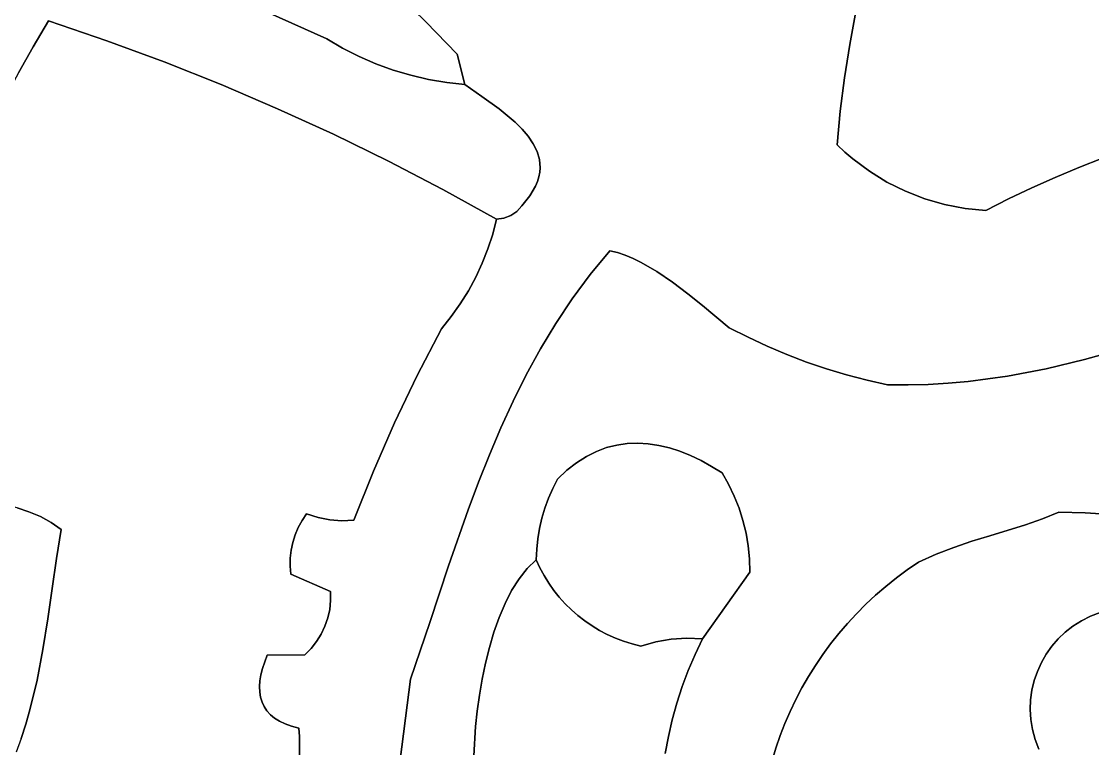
# Model space of a CAD drawing. Header units: inches. Extents: x 37.5 to 70.3, y 17.4 to 61.6.
# Drawn here: x 46.272 to 50.668, y 44.626 to 47.608 of the extents above; entities that cross this region are included whole.
import ezdxf

# ---------------------------------------------------------------- set-up
doc = ezdxf.new("R2010")
doc.units = ezdxf.units.IN
doc.layers.add('SURFACES_FOR_SKETCHUP', color=7, linetype='Continuous')

msp = doc.modelspace()

# ---------------------------------------------------------------- linework, layer by layer
at = {"layer": 'SURFACES_FOR_SKETCHUP'}
for points, invisible_edges in [([(47.8004, 47.7356), (47.9318, 47.606), (48.537, 48.5375)], 10), ([(48.5773, 48.5167), (48.537, 48.5375), (47.9318, 47.606)], 10), ([(48.5773, 48.5167), (47.9318, 47.606), (48.6176, 48.4997)], 3), ([(48.06, 47.4732), (48.6176, 48.4997), (47.9318, 47.606)], 3), ([(48.6176, 48.4997), (48.06, 47.4732), (48.6578, 48.4869)], 3), ([(49.8924, 48.3577), (51.1149, 47.176), (49.9481, 48.532)], 3), ([(49.9481, 48.532), (51.1149, 47.176), (51.8614, 48.474)], 11), ([(48.2658, 47.2223), (48.6578, 48.4869), (48.06, 47.4732)], 11), ([(48.2977, 47.1948), (48.6578, 48.4869), (48.2658, 47.2223)], 3), ([(48.3266, 47.1665), (48.6578, 48.4869), (48.2977, 47.1948)], 3), ([(48.6578, 48.4869), (48.3266, 47.1665), (49.6712, 47.5129)], 11), ([(49.6968, 47.6486), (48.6578, 48.4869), (49.6712, 47.5129)], 3), ([(49.8397, 48.1824), (51.0072, 47.1483), (49.8924, 48.3577)], 3), ([(51.1149, 47.176), (49.8924, 48.3577), (51.0072, 47.1483)], 3), ([(49.7979, 48.0505), (50.8074, 47.0834), (49.8397, 48.1824)], 3), ([(50.9069, 47.117), (49.8397, 48.1824), (50.8074, 47.0834)], 3), ([(51.0072, 47.1483), (49.8397, 48.1824), (50.9069, 47.117)], 3), ([(49.7979, 48.0505), (49.7601, 47.9176), (50.8074, 47.0834)], 10), ([(46.6219, 47.5286), (46.7053, 47.921), (46.3834, 47.6097)], 3), ([(46.7053, 47.921), (46.6219, 47.5286), (46.7884, 47.8676)], 3), ([(49.7601, 47.9176), (49.7264, 47.7836), (50.7087, 47.0474)], 10), ([(50.7087, 47.0474), (50.8074, 47.0834), (49.7601, 47.9176)], 10), ([(46.7884, 47.8676), (46.6219, 47.5286), (46.8739, 47.8184)], 3), ([(47.5249, 47.536), (47.6661, 47.862), (47.2375, 47.6645)], 3), ([(47.6661, 47.862), (47.5249, 47.536), (47.8004, 47.7356)], 3), ([(46.8581, 47.4416), (46.8739, 47.8184), (46.6219, 47.5286)], 3), ([(46.8739, 47.8184), (46.8581, 47.4416), (46.9618, 47.7734)], 3), ([(46.9618, 47.7734), (46.8581, 47.4416), (47.0517, 47.7327)], 3), ([(49.7264, 47.7836), (49.6968, 47.6486), (50.611, 47.009)], 10), ([(50.611, 47.009), (50.7087, 47.0474), (49.7264, 47.7836)], 10), ([(47.0517, 47.7327), (46.8581, 47.4416), (47.1437, 47.6963)], 3), ([(47.5902, 47.4979), (47.8004, 47.7356), (47.5249, 47.536)], 3), ([(47.6576, 47.464), (47.8004, 47.7356), (47.5902, 47.4979)], 3), ([(47.6576, 47.464), (47.7267, 47.4342), (47.8004, 47.7356)], 10), ([(47.9318, 47.606), (47.8004, 47.7356), (47.7267, 47.4342)], 10), ([(45.9665, 47.6964), (45.9416, 47.617), (46.3204, 47.5037)], 10), ([(46.3204, 47.5037), (46.3834, 47.6097), (45.9665, 47.6964)], 10), ([(47.092, 47.3487), (47.1437, 47.6963), (46.8581, 47.4416)], 3), ([(47.1437, 47.6963), (47.092, 47.3487), (47.2375, 47.6645)], 3), ([(47.3234, 47.25), (47.2375, 47.6645), (47.092, 47.3487)], 3), ([(47.2375, 47.6645), (47.3234, 47.25), (47.5249, 47.536)], 3), ([(46.3204, 47.5037), (45.9416, 47.617), (46.2597, 47.3966)], 3), ([(46.6219, 47.5286), (46.3834, 47.6097), (46.3204, 47.5037)], 8), ([(49.6968, 47.6486), (49.6712, 47.5129), (50.5142, 46.9684)], 10), ([(50.5142, 46.9684), (50.611, 47.009), (49.6968, 47.6486)], 10), ([(47.7974, 47.4086), (47.9318, 47.606), (47.7267, 47.4342)], 3), ([(47.7974, 47.4086), (47.8696, 47.3873), (47.9318, 47.606)], 10), ([(47.8696, 47.3873), (47.9429, 47.3703), (47.9318, 47.606)], 10), ([(48.06, 47.4732), (47.9318, 47.606), (47.9429, 47.3703)], 10), ([(46.2597, 47.3966), (46.2012, 47.2882), (46.6219, 47.5286)], 10), ([(46.8581, 47.4416), (46.6219, 47.5286), (46.2012, 47.2882)], 10), ([(46.3204, 47.5037), (46.2597, 47.3966), (46.6219, 47.5286)], 10), ([(47.5902, 47.4979), (47.5249, 47.536), (47.3234, 47.25)], 10), ([(47.5523, 47.1454), (47.5902, 47.4979), (47.3234, 47.25)], 3), ([(47.5902, 47.4979), (47.5523, 47.1454), (47.6576, 47.464)], 3), ([(48.3266, 47.1665), (48.352, 47.1371), (49.6712, 47.5129)], 10), ([(49.6499, 47.3764), (49.6712, 47.5129), (48.352, 47.1371)], 10), ([(49.6712, 47.5129), (49.6499, 47.3764), (50.4184, 46.9254)], 10), ([(50.4184, 46.9254), (50.5142, 46.9684), (49.6712, 47.5129)], 10), ([(46.1451, 47.1787), (46.0912, 47.0682), (46.8581, 47.4416)], 10), ([(47.092, 47.3487), (46.8581, 47.4416), (46.0912, 47.0682)], 10), ([(46.2012, 47.2882), (46.1451, 47.1787), (46.8581, 47.4416)], 10), ([(47.6576, 47.464), (47.5523, 47.1454), (47.7267, 47.4342)], 3), ([(47.7267, 47.4342), (47.5523, 47.1454), (47.7974, 47.4086)], 3), ([(48.0173, 47.3578), (48.06, 47.4732), (47.9429, 47.3703)], 3), ([(48.0173, 47.3578), (48.0924, 47.3498), (48.06, 47.4732)], 8), ([(48.06, 47.4732), (48.0924, 47.3498), (48.1614, 47.3003)], 8), ([(48.06, 47.4732), (48.1614, 47.3003), (48.232, 47.2489)], 9), ([(48.06, 47.4732), (48.232, 47.2489), (48.2658, 47.2223)], 9), ([(47.7785, 47.0351), (47.7974, 47.4086), (47.5523, 47.1454)], 3), ([(47.7974, 47.4086), (47.7785, 47.0351), (47.8696, 47.3873)], 3), ([(47.3234, 47.25), (47.092, 47.3487), (45.9905, 46.8439)], 10), ([(46.0397, 46.9565), (45.9905, 46.8439), (47.092, 47.3487)], 10), ([(46.0912, 47.0682), (46.0397, 46.9565), (47.092, 47.3487)], 10), ([(47.8696, 47.3873), (47.7785, 47.0351), (47.9429, 47.3703)], 3), ([(47.9429, 47.3703), (47.7785, 47.0351), (48.0173, 47.3578)], 3), ([(48.0019, 46.9191), (48.0173, 47.3578), (47.7785, 47.0351)], 3), ([(48.0173, 47.3578), (48.0019, 46.9191), (48.1614, 47.3003)], 11), ([(48.1614, 47.3003), (48.0924, 47.3498), (48.0173, 47.3578)], 8), ([(48.352, 47.1371), (48.3728, 47.1065), (49.6499, 47.3764)], 10), ([(49.6326, 47.2392), (49.6499, 47.3764), (48.3728, 47.1065)], 10), ([(49.6499, 47.3764), (49.6326, 47.2392), (49.8243, 46.949)], 10), ([(49.9002, 46.9114), (49.9793, 46.8808), (49.6499, 47.3764)], 10), ([(49.6499, 47.3764), (49.9793, 46.8808), (50.3237, 46.8801)], 11), ([(50.3237, 46.8801), (50.4184, 46.9254), (49.6499, 47.3764)], 10), ([(49.9002, 46.9114), (49.6499, 47.3764), (49.8243, 46.949)], 3), ([(48.1614, 47.3003), (48.0019, 46.9191), (48.232, 47.2489)], 3), ([(46.3939, 45.5528), (47.3234, 47.25), (45.9437, 46.7303)], 11), ([(45.9905, 46.8439), (45.9437, 46.7303), (47.3234, 47.25)], 10), ([(47.4426, 45.5878), (47.3234, 47.25), (46.3939, 45.5528)], 11), ([(47.3234, 47.25), (47.8963, 46.156), (47.5523, 47.1454)], 3), ([(47.8963, 46.156), (47.3234, 47.25), (47.803, 45.9613)], 3), ([(47.803, 45.9613), (47.3234, 47.25), (47.4426, 45.5878)], 11), ([(48.232, 47.2489), (48.0019, 46.9191), (48.2658, 47.2223)], 3), ([(48.2658, 47.2223), (48.0019, 46.9191), (48.2977, 47.1948)], 3), ([(48.3728, 47.1065), (48.3884, 47.0747), (49.6326, 47.2392)], 10), ([(48.3884, 47.0747), (48.3979, 47.0415), (49.6326, 47.2392)], 10), ([(49.6195, 47.1015), (49.6326, 47.2392), (48.3979, 47.0415)], 10), ([(49.6326, 47.2392), (49.6195, 47.1015), (49.6509, 47.0721)], 8), ([(49.7519, 46.9934), (49.6326, 47.2392), (49.6835, 47.0443)], 3), ([(49.6509, 47.0721), (49.6835, 47.0443), (49.6326, 47.2392)], 10), ([(49.8243, 46.949), (49.6326, 47.2392), (49.7519, 46.9934)], 3), ([(48.2977, 47.1948), (48.0019, 46.9191), (48.3266, 47.1665)], 3), ([(47.5523, 47.1454), (47.8963, 46.156), (47.7785, 47.0351)], 3), ([(48.3266, 47.1665), (48.0019, 46.9191), (48.352, 47.1371)], 3), ([(48.3586, 46.8929), (48.352, 47.1371), (48.0019, 46.9191)], 11), ([(48.352, 47.1371), (48.3586, 46.8929), (48.3728, 47.1065)], 3), ([(48.3817, 46.9327), (48.3728, 47.1065), (48.3586, 46.8929)], 3), ([(48.3884, 47.0747), (48.3728, 47.1065), (48.3896, 46.9519)], 10), ([(48.3817, 46.9327), (48.3896, 46.9519), (48.3728, 47.1065)], 10), ([(48.7504, 46.6486), (49.6195, 47.1015), (48.3979, 47.0415)], 11), ([(48.7827, 46.6351), (49.6195, 47.1015), (48.7504, 46.6486)], 3), ([(48.7827, 46.6351), (48.8151, 46.6192), (49.6195, 47.1015)], 10), ([(48.8151, 46.6192), (48.8799, 46.5816), (49.6195, 47.1015)], 10), ([(48.8799, 46.5816), (48.944, 46.538), (49.6195, 47.1015)], 10), ([(48.944, 46.538), (49.0066, 46.4909), (49.6195, 47.1015)], 10), ([(49.0066, 46.4909), (49.0669, 46.4426), (49.6195, 47.1015)], 10), ([(49.6509, 47.0721), (49.6195, 47.1015), (49.0669, 46.4426)], 10), ([(48.3979, 47.0415), (48.3884, 47.0747), (48.3953, 46.9706)], 10), ([(48.3896, 46.9519), (48.3953, 46.9706), (48.3884, 47.0747)], 10), ([(48.3989, 46.989), (48.3979, 47.0415), (48.3953, 46.9706)], 3), ([(48.4005, 47.0069), (48.7183, 46.6595), (48.3979, 47.0415)], 3), ([(48.7504, 46.6486), (48.3979, 47.0415), (48.7183, 46.6595)], 3), ([(48.3989, 46.989), (48.4005, 47.0069), (48.3979, 47.0415)], 8), ([(49.6835, 47.0443), (49.6509, 47.0721), (49.0669, 46.4426)], 10), ([(49.0669, 46.4426), (49.1773, 46.3518), (49.6835, 47.0443)], 10), ([(49.1773, 46.3518), (49.2545, 46.3123), (49.6835, 47.0443)], 10), ([(49.7519, 46.9934), (49.6835, 47.0443), (49.2545, 46.3123)], 10), ([(50.611, 47.009), (50.9491, 46.3148), (50.7087, 47.0474)], 3), ([(48.0362, 46.3971), (47.7785, 47.0351), (47.9963, 46.3474)], 3), ([(48.0019, 46.9191), (47.7785, 47.0351), (48.0362, 46.3971)], 10), ([(47.9963, 46.3474), (47.7785, 47.0351), (47.8963, 46.156)], 3), ([(48.3989, 46.989), (48.6866, 46.6674), (48.4005, 47.0069)], 3), ([(48.7183, 46.6595), (48.4005, 47.0069), (48.6866, 46.6674)], 3), ([(50.5142, 46.9684), (50.7925, 46.2652), (50.611, 47.009)], 3), ([(50.9491, 46.3148), (50.611, 47.009), (50.7925, 46.2652)], 3), ([(48.3817, 46.9327), (48.6866, 46.6674), (48.3896, 46.9519)], 3), ([(48.3896, 46.9519), (48.6866, 46.6674), (48.3953, 46.9706)], 3), ([(48.3953, 46.9706), (48.6866, 46.6674), (48.3989, 46.989)], 3), ([(49.2545, 46.3123), (49.333, 46.2756), (49.7519, 46.9934)], 10), ([(49.333, 46.2756), (49.4127, 46.2418), (49.7519, 46.9934)], 10), ([(49.8243, 46.949), (49.7519, 46.9934), (49.4127, 46.2418)], 10), ([(50.4184, 46.9254), (50.7925, 46.2652), (50.5142, 46.9684)], 3), ([(48.2063, 46.7357), (48.2224, 46.7974), (48.0019, 46.9191)], 8), ([(48.1633, 46.6162), (48.1866, 46.6753), (48.0019, 46.9191)], 10), ([(48.1064, 46.503), (48.0019, 46.9191), (48.0729, 46.449)], 3), ([(48.0362, 46.3971), (48.0729, 46.449), (48.0019, 46.9191)], 10), ([(48.2063, 46.7357), (48.0019, 46.9191), (48.1866, 46.6753)], 3), ([(48.1365, 46.5587), (48.0019, 46.9191), (48.1064, 46.503)], 3), ([(48.1633, 46.6162), (48.0019, 46.9191), (48.1365, 46.5587)], 3), ([(48.3255, 46.8512), (48.3586, 46.8929), (48.0019, 46.9191)], 10), ([(48.0019, 46.9191), (48.2224, 46.7974), (48.3255, 46.8512)], 10), ([(48.3817, 46.9327), (48.3586, 46.8929), (48.6866, 46.6674)], 10), ([(49.4127, 46.2418), (49.4936, 46.2109), (49.8243, 46.949)], 10), ([(49.4936, 46.2109), (49.5756, 46.183), (49.8243, 46.949)], 10), ([(49.9002, 46.9114), (49.8243, 46.949), (49.5756, 46.183)], 10), ([(49.5756, 46.183), (49.6585, 46.158), (49.9002, 46.9114)], 10), ([(49.9793, 46.8808), (49.9002, 46.9114), (49.6585, 46.158)], 10), ([(50.3237, 46.8801), (50.6355, 46.2212), (50.4184, 46.9254)], 3), ([(50.7925, 46.2652), (50.4184, 46.9254), (50.6355, 46.2212)], 3), ([(48.3586, 46.8929), (48.3255, 46.8512), (48.6866, 46.6674)], 10), ([(49.6585, 46.158), (49.7423, 46.1361), (49.9793, 46.8808)], 10), ([(49.7423, 46.1361), (49.827, 46.1171), (49.9793, 46.8808)], 10), ([(49.9107, 46.1168), (49.9793, 46.8808), (49.827, 46.1171)], 3), ([(49.9793, 46.8808), (49.9107, 46.1168), (50.0609, 46.8573)], 3), ([(50.0609, 46.8573), (50.3237, 46.8801), (49.9793, 46.8808)], 3), ([(50.1446, 46.8411), (50.3237, 46.8801), (50.0609, 46.8573)], 3), ([(50.1871, 46.8359), (50.3237, 46.8801), (50.1446, 46.8411)], 3), ([(50.1871, 46.8359), (50.23, 46.8326), (50.3237, 46.8801)], 8), ([(50.23, 46.8326), (50.4776, 46.1836), (50.3237, 46.8801)], 3), ([(50.6355, 46.2212), (50.3237, 46.8801), (50.4776, 46.1836)], 3), ([(48.2224, 46.7974), (48.2805, 46.8118), (48.3255, 46.8512)], 11), ([(48.3052, 46.8287), (48.3255, 46.8512), (48.2805, 46.8118)], 2), ([(48.3052, 46.8287), (48.2805, 46.8118), (48.6066, 46.5704)], 10), ([(48.3255, 46.8512), (48.3052, 46.8287), (48.6066, 46.5704)], 10), ([(48.6066, 46.5704), (48.6866, 46.6674), (48.3255, 46.8512)], 10), ([(49.9936, 46.1192), (50.0609, 46.8573), (49.9107, 46.1168)], 3), ([(50.0757, 46.1242), (50.0609, 46.8573), (49.9936, 46.1192)], 3), ([(50.0609, 46.8573), (50.0757, 46.1242), (50.1446, 46.8411)], 3), ([(50.1572, 46.1317), (50.1446, 46.8411), (50.0757, 46.1242)], 3), ([(50.1446, 46.8411), (50.1572, 46.1317), (50.1871, 46.8359)], 3), ([(50.238, 46.1415), (50.1871, 46.8359), (50.1572, 46.1317)], 3), ([(50.1871, 46.8359), (50.238, 46.1415), (50.23, 46.8326)], 3), ([(50.3982, 46.1675), (50.23, 46.8326), (50.3184, 46.1535)], 3), ([(50.3184, 46.1535), (50.23, 46.8326), (50.238, 46.1415)], 3), ([(50.4776, 46.1836), (50.23, 46.8326), (50.3982, 46.1675)], 3), ([(48.1866, 46.6753), (48.2805, 46.8118), (48.2063, 46.7357)], 3), ([(48.1866, 46.6753), (48.5329, 46.4708), (48.2805, 46.8118)], 11), ([(48.2525, 46.8011), (48.2063, 46.7357), (48.2805, 46.8118)], 3), ([(48.2525, 46.8011), (48.2224, 46.7974), (48.2063, 46.7357)], 8), ([(48.2525, 46.8011), (48.2805, 46.8118), (48.2224, 46.7974)], 2), ([(48.5329, 46.4708), (48.6066, 46.5704), (48.2805, 46.8118)], 10), ([(45.9437, 46.7303), (45.8992, 46.6157), (46.3496, 45.577)], 10), ([(46.3496, 45.577), (46.3939, 45.5528), (45.9437, 46.7303)], 10), ([(48.1633, 46.6162), (48.5329, 46.4708), (48.1866, 46.6753)], 3), ([(48.6866, 46.6674), (48.6066, 46.5704), (48.7183, 46.6595)], 2), ([(48.7504, 46.6486), (48.7183, 46.6595), (48.6066, 46.5704)], 10), ([(48.7504, 46.6486), (48.6066, 46.5704), (48.7827, 46.6351)], 3), ([(45.8992, 46.6157), (45.8571, 46.5002), (46.303, 45.5969)], 10), ([(46.303, 45.5969), (46.3496, 45.577), (45.8992, 46.6157)], 10), ([(48.1365, 46.5587), (48.4649, 46.3689), (48.1633, 46.6162)], 3), ([(48.5329, 46.4708), (48.1633, 46.6162), (48.4649, 46.3689)], 3), ([(48.8151, 46.6192), (48.7827, 46.6351), (48.6066, 46.5704)], 10), ([(48.8799, 46.5816), (48.8151, 46.6192), (48.6066, 46.5704)], 10), ([(48.1064, 46.503), (48.4649, 46.3689), (48.1365, 46.5587)], 3), ([(48.944, 46.538), (48.8799, 46.5816), (48.5329, 46.4708)], 10), ([(48.6066, 46.5704), (48.5329, 46.4708), (48.8799, 46.5816)], 10), ([(48.944, 46.538), (48.5329, 46.4708), (49.0066, 46.4909)], 3), ([(46.2544, 45.6132), (46.303, 45.5969), (45.8571, 46.5002)], 10), ([(48.0729, 46.449), (48.402, 46.2648), (48.1064, 46.503)], 3), ([(48.4649, 46.3689), (48.1064, 46.503), (48.402, 46.2648)], 3), ([(48.4649, 46.3689), (48.8014, 45.8783), (49.0066, 46.4909)], 11), ([(48.4649, 46.3689), (49.0066, 46.4909), (48.5329, 46.4708)], 3), ([(49.0669, 46.4426), (49.0066, 46.4909), (48.8014, 45.8783)], 10), ([(48.0729, 46.449), (48.0362, 46.3971), (48.402, 46.2648)], 10), ([(48.8014, 45.8783), (48.8445, 45.8758), (49.0669, 46.4426)], 10), ([(48.8445, 45.8758), (48.8878, 45.8692), (49.0669, 46.4426)], 10), ([(49.1773, 46.3518), (49.0669, 46.4426), (48.8878, 45.8692)], 10), ([(47.9963, 46.3474), (48.3439, 46.1586), (48.0362, 46.3971)], 3), ([(48.402, 46.2648), (48.0362, 46.3971), (48.3439, 46.1586)], 3), ([(47.8963, 46.156), (48.2899, 46.0507), (47.9963, 46.3474)], 3), ([(48.3439, 46.1586), (47.9963, 46.3474), (48.2899, 46.0507)], 3), ([(48.402, 46.2648), (48.716, 45.8706), (48.4649, 46.3689)], 3), ([(48.8014, 45.8783), (48.4649, 46.3689), (48.7585, 45.8766)], 3), ([(48.7585, 45.8766), (48.4649, 46.3689), (48.716, 45.8706)], 3), ([(48.8878, 45.8692), (48.9312, 45.8587), (49.1773, 46.3518)], 10), ([(48.9312, 45.8587), (48.9747, 45.8447), (49.1773, 46.3518)], 10), ([(49.2545, 46.3123), (49.1773, 46.3518), (48.9747, 45.8447)], 10), ([(48.9747, 45.8447), (49.0181, 45.8272), (49.2545, 46.3123)], 10), ([(49.0181, 45.8272), (49.0614, 45.8065), (49.2545, 46.3123)], 10), ([(49.333, 46.2756), (49.2545, 46.3123), (49.0614, 45.8065)], 10), ([(48.3439, 46.1586), (48.6738, 45.8598), (48.402, 46.2648)], 3), ([(48.716, 45.8706), (48.402, 46.2648), (48.6738, 45.8598)], 3), ([(49.0614, 45.8065), (49.1045, 45.7827), (49.333, 46.2756)], 10), ([(49.4127, 46.2418), (49.333, 46.2756), (49.1045, 45.7827)], 10), ([(50.6355, 46.2212), (50.7447, 45.5856), (50.7925, 46.2652)], 3), ([(49.4127, 46.2418), (49.1045, 45.7827), (49.1473, 45.756)], 9), ([(49.4127, 46.2418), (49.1473, 45.756), (49.4936, 46.2109)], 3), ([(49.4936, 46.2109), (49.1473, 45.756), (49.5756, 46.183)], 3), ([(50.4776, 46.1836), (50.6383, 45.5929), (50.6355, 46.2212)], 3), ([(50.7447, 45.5856), (50.6355, 46.2212), (50.6383, 45.5929)], 3), ([(49.174, 45.7094), (49.5756, 46.183), (49.1473, 45.756)], 3), ([(49.1972, 45.6612), (49.5756, 46.183), (49.174, 45.7094)], 3), ([(49.5756, 46.183), (49.1972, 45.6612), (49.6585, 46.158)], 3), ([(50.3184, 46.1535), (50.5293, 45.5952), (50.3982, 46.1675)], 3), ([(50.3982, 46.1675), (50.5293, 45.5952), (50.4776, 46.1836)], 3), ([(50.6383, 45.5929), (50.4776, 46.1836), (50.5293, 45.5952)], 3), ([(47.803, 45.9613), (48.2396, 45.9411), (47.8963, 46.156)], 3), ([(48.2899, 46.0507), (47.8963, 46.156), (48.2396, 45.9411)], 3), ([(48.2899, 46.0507), (48.5911, 45.8238), (48.3439, 46.1586)], 3), ([(48.6322, 45.8443), (48.3439, 46.1586), (48.5911, 45.8238)], 3), ([(48.6738, 45.8598), (48.3439, 46.1586), (48.6322, 45.8443)], 3), ([(49.217, 45.6116), (49.6585, 46.158), (49.1972, 45.6612)], 3), ([(49.7423, 46.1361), (49.6585, 46.158), (49.217, 45.6116)], 10), ([(49.217, 45.6116), (49.2333, 45.5609), (49.7423, 46.1361)], 10), ([(49.9078, 45.3582), (49.7423, 46.1361), (49.2333, 45.5609)], 11), ([(49.7423, 46.1361), (49.9078, 45.3582), (49.827, 46.1171)], 3), ([(49.9542, 45.3896), (49.827, 46.1171), (49.9078, 45.3582)], 3), ([(49.827, 46.1171), (50.0256, 45.4224), (49.9107, 46.1168)], 3), ([(50.0256, 45.4224), (49.827, 46.1171), (49.9542, 45.3896)], 3), ([(49.9107, 46.1168), (50.0986, 45.4507), (49.9936, 46.1192)], 3), ([(50.0986, 45.4507), (49.9107, 46.1168), (50.0256, 45.4224)], 3), ([(49.9936, 46.1192), (50.1725, 45.4758), (50.0757, 46.1242)], 3), ([(50.1725, 45.4758), (49.9936, 46.1192), (50.0986, 45.4507)], 3), ([(50.0757, 46.1242), (50.2466, 45.4987), (50.1572, 46.1317)], 3), ([(50.2466, 45.4987), (50.0757, 46.1242), (50.1725, 45.4758)], 3), ([(50.1572, 46.1317), (50.3922, 45.5436), (50.238, 46.1415)], 3), ([(50.3922, 45.5436), (50.1572, 46.1317), (50.2466, 45.4987)], 3), ([(50.238, 46.1415), (50.3922, 45.5436), (50.3184, 46.1535)], 3), ([(50.4622, 45.5679), (50.3184, 46.1535), (50.3922, 45.5436)], 3), ([(50.5293, 45.5952), (50.3184, 46.1535), (50.4622, 45.5679)], 3), ([(48.2396, 45.9411), (48.5507, 45.7981), (48.2899, 46.0507)], 3), ([(48.5911, 45.8238), (48.2899, 46.0507), (48.5507, 45.7981)], 3), ([(47.803, 45.9613), (47.4426, 45.5878), (47.7165, 45.7635)], 3), ([(47.7165, 45.7635), (48.148, 45.7177), (47.803, 45.9613)], 3), ([(48.1925, 45.83), (47.803, 45.9613), (48.148, 45.7177)], 3), ([(48.2396, 45.9411), (47.803, 45.9613), (48.1925, 45.83)], 3), ([(48.1925, 45.83), (48.472, 45.7302), (48.2396, 45.9411)], 3), ([(48.5109, 45.7669), (48.2396, 45.9411), (48.472, 45.7302)], 3), ([(48.5507, 45.7981), (48.2396, 45.9411), (48.5109, 45.7669)], 3), ([(48.6738, 45.8598), (48.4205, 45.6118), (48.716, 45.8706)], 3), ([(48.716, 45.8706), (48.4205, 45.6118), (48.5291, 45.1943)], 11), ([(48.6322, 45.8443), (48.4205, 45.6118), (48.6738, 45.8598)], 3), ([(48.8014, 45.8783), (48.7585, 45.8766), (48.5291, 45.1943)], 10), ([(48.8445, 45.8758), (48.8014, 45.8783), (48.5291, 45.1943)], 10), ([(48.7585, 45.8766), (48.716, 45.8706), (48.5291, 45.1943)], 10), ([(48.5291, 45.1943), (48.5561, 45.1707), (48.8445, 45.8758)], 10), ([(48.8878, 45.8692), (48.8445, 45.8758), (48.5561, 45.1707)], 10), ([(48.5561, 45.1707), (48.5844, 45.1488), (48.8878, 45.8692)], 10), ([(48.9312, 45.8587), (48.8878, 45.8692), (48.5844, 45.1488)], 10), ([(48.5844, 45.1488), (48.6139, 45.1285), (48.9312, 45.8587)], 10), ([(48.9747, 45.8447), (48.9312, 45.8587), (48.6139, 45.1285)], 10), ([(48.148, 45.7177), (48.4352, 45.6522), (48.1925, 45.83)], 3), ([(48.4524, 45.6917), (48.1925, 45.83), (48.4352, 45.6522)], 3), ([(48.472, 45.7302), (48.1925, 45.83), (48.4524, 45.6917)], 3), ([(48.5911, 45.8238), (48.4205, 45.6118), (48.6322, 45.8443)], 3), ([(48.4205, 45.6118), (48.5911, 45.8238), (48.4352, 45.6522)], 3), ([(48.5507, 45.7981), (48.4352, 45.6522), (48.5911, 45.8238)], 3), ([(48.6139, 45.1285), (48.8759, 45.0634), (48.9747, 45.8447)], 11), ([(48.8759, 45.0634), (48.9391, 45.074), (48.9747, 45.8447)], 10), ([(49.217, 45.6116), (48.9747, 45.8447), (48.9391, 45.074)], 11), ([(48.9747, 45.8447), (49.217, 45.6116), (49.0181, 45.8272)], 3), ([(49.0614, 45.8065), (49.0181, 45.8272), (49.1972, 45.6612)], 10), ([(49.1972, 45.6612), (49.0181, 45.8272), (49.217, 45.6116)], 3), ([(47.4898, 45.5728), (47.7165, 45.7635), (47.4426, 45.5878)], 3), ([(47.5382, 45.5635), (47.7165, 45.7635), (47.4898, 45.5728)], 3), ([(47.5874, 45.5601), (47.7165, 45.7635), (47.5382, 45.5635)], 3), ([(47.5874, 45.5601), (47.6368, 45.5627), (47.7165, 45.7635)], 8), ([(47.6368, 45.5627), (48.1057, 45.6043), (47.7165, 45.7635)], 3), ([(48.148, 45.7177), (47.7165, 45.7635), (48.1057, 45.6043)], 3), ([(48.5507, 45.7981), (48.5109, 45.7669), (48.4352, 45.6522)], 10), ([(48.4524, 45.6917), (48.4352, 45.6522), (48.5109, 45.7669)], 10), ([(48.472, 45.7302), (48.4524, 45.6917), (48.5109, 45.7669)], 2), ([(49.1972, 45.6612), (49.174, 45.7094), (49.0614, 45.8065)], 10), ([(49.1045, 45.7827), (49.0614, 45.8065), (49.174, 45.7094)], 10), ([(49.1473, 45.756), (49.1045, 45.7827), (49.174, 45.7094)], 2), ([(45.9423, 45.6759), (45.4195, 45.2194), (46.3803, 45.1573)], 11), ([(45.9423, 45.6759), (46.3803, 45.1573), (46.0476, 45.6569)], 3), ([(48.1057, 45.6043), (48.4083, 45.5706), (48.148, 45.7177)], 3), ([(48.4205, 45.6118), (48.148, 45.7177), (48.4083, 45.5706)], 3), ([(48.4352, 45.6522), (48.148, 45.7177), (48.4205, 45.6118)], 3), ([(46.0476, 45.6569), (46.3985, 45.2824), (46.1527, 45.6379)], 3), ([(46.3985, 45.2824), (46.0476, 45.6569), (46.3803, 45.1573)], 3), ([(46.1527, 45.6379), (46.3985, 45.2824), (46.2041, 45.6266)], 3), ([(46.2041, 45.6266), (46.3985, 45.2824), (46.2544, 45.6132)], 3), ([(46.4163, 45.405), (46.2544, 45.6132), (46.3985, 45.2824)], 3), ([(46.2544, 45.6132), (46.4163, 45.405), (46.303, 45.5969)], 3), ([(46.303, 45.5969), (46.4163, 45.405), (46.3496, 45.577)], 3), ([(46.3939, 45.5528), (46.4354, 45.5236), (47.4426, 45.5878)], 10), ([(47.424, 45.5606), (47.4426, 45.5878), (46.4354, 45.5236)], 10), ([(47.4898, 45.5728), (47.4426, 45.5878), (47.424, 45.5606)], 8), ([(48.1057, 45.6043), (47.6368, 45.5627), (48.0254, 45.3748)], 3), ([(48.1057, 45.6043), (48.0254, 45.3748), (48.3143, 45.3219)], 10), ([(48.3479, 45.3643), (48.3868, 45.4434), (48.1057, 45.6043)], 11), ([(48.3143, 45.3219), (48.3479, 45.3643), (48.1057, 45.6043)], 10), ([(48.3914, 45.4863), (48.1057, 45.6043), (48.3868, 45.4434)], 3), ([(48.3986, 45.5287), (48.1057, 45.6043), (48.3914, 45.4863)], 3), ([(48.4083, 45.5706), (48.1057, 45.6043), (48.3986, 45.5287)], 3), ([(48.4205, 45.6118), (48.4083, 45.5706), (48.5036, 45.2195)], 10), ([(48.5036, 45.2195), (48.5291, 45.1943), (48.4205, 45.6118)], 10), ([(49.2333, 45.5609), (49.217, 45.6116), (48.9391, 45.074)], 10), ([(50.4622, 45.5679), (50.6593, 45.1683), (50.5293, 45.5952)], 3), ([(50.6383, 45.5929), (50.5293, 45.5952), (50.6593, 45.1683)], 10), ([(50.6383, 45.5929), (50.7397, 45.1943), (50.7447, 45.5856)], 3), ([(50.6989, 45.1833), (50.6383, 45.5929), (50.6593, 45.1683)], 3), ([(50.7397, 45.1943), (50.6383, 45.5929), (50.6989, 45.1833)], 3), ([(46.3496, 45.577), (46.4163, 45.405), (46.3939, 45.5528)], 3), ([(46.4354, 45.5236), (46.3939, 45.5528), (46.4163, 45.405)], 2), ([(47.4083, 45.5318), (47.424, 45.5606), (46.4354, 45.5236)], 10), ([(47.3858, 45.4707), (47.379, 45.4389), (47.5382, 45.5635)], 10), ([(47.379, 45.4389), (47.5401, 45.2692), (47.5382, 45.5635)], 11), ([(47.3858, 45.4707), (47.5382, 45.5635), (47.3955, 45.5018)], 3), ([(47.4083, 45.5318), (47.3955, 45.5018), (47.4898, 45.5728)], 10), ([(47.5382, 45.5635), (47.4898, 45.5728), (47.3955, 45.5018)], 10), ([(47.424, 45.5606), (47.4083, 45.5318), (47.4898, 45.5728)], 10), ([(47.5874, 45.5601), (47.5382, 45.5635), (47.5401, 45.2692)], 10), ([(47.5874, 45.5601), (47.5401, 45.2692), (47.6368, 45.5627)], 3), ([(47.5401, 45.2692), (48.0254, 45.3748), (47.6368, 45.5627)], 11), ([(48.4083, 45.5706), (48.3986, 45.5287), (48.4796, 45.2462)], 10), ([(48.4796, 45.2462), (48.5036, 45.2195), (48.4083, 45.5706)], 10), ([(49.2333, 45.5609), (48.9391, 45.074), (49.246, 45.5091)], 3), ([(49.246, 45.5091), (49.8628, 45.3252), (49.2333, 45.5609)], 3), ([(49.9078, 45.3582), (49.2333, 45.5609), (49.8628, 45.3252)], 3), ([(50.2466, 45.4987), (50.5557, 45.103), (50.3922, 45.5436)], 3), ([(50.3922, 45.5436), (50.6221, 45.1497), (50.4622, 45.5679)], 3), ([(50.5876, 45.1279), (50.3922, 45.5436), (50.5557, 45.103)], 3), ([(50.6221, 45.1497), (50.3922, 45.5436), (50.5876, 45.1279)], 3), ([(50.6593, 45.1683), (50.4622, 45.5679), (50.6221, 45.1497)], 3), ([(46.4163, 45.405), (47.3749, 45.3737), (46.4354, 45.5236)], 3), ([(47.3955, 45.5018), (47.4083, 45.5318), (46.4354, 45.5236)], 10), ([(47.3858, 45.4707), (46.4354, 45.5236), (47.379, 45.4389)], 3), ([(47.379, 45.4389), (46.4354, 45.5236), (47.3754, 45.4065)], 3), ([(47.3858, 45.4707), (47.3955, 45.5018), (46.4354, 45.5236)], 10), ([(47.3754, 45.4065), (46.4354, 45.5236), (47.3749, 45.3737)], 3), ([(48.3914, 45.4863), (48.4365, 45.3039), (48.3986, 45.5287)], 3), ([(48.4572, 45.2744), (48.4796, 45.2462), (48.3986, 45.5287)], 10), ([(48.4365, 45.3039), (48.4572, 45.2744), (48.3986, 45.5287)], 10), ([(49.246, 45.5091), (48.9391, 45.074), (49.2551, 45.4565)], 3), ([(49.8628, 45.3252), (49.246, 45.5091), (49.8195, 45.2907)], 3), ([(49.2551, 45.4565), (49.8195, 45.2907), (49.246, 45.5091)], 3), ([(48.3914, 45.4863), (48.3868, 45.4434), (48.4174, 45.3348)], 10), ([(48.4365, 45.3039), (48.3914, 45.4863), (48.4174, 45.3348)], 3), ([(49.2551, 45.4565), (48.9391, 45.074), (49.2605, 45.4033)], 3), ([(49.2605, 45.4033), (49.7776, 45.2548), (49.2551, 45.4565)], 3), ([(49.8195, 45.2907), (49.2551, 45.4565), (49.7776, 45.2548)], 3), ([(50.0986, 45.4507), (50.4776, 45.0127), (50.1725, 45.4758)], 3), ([(50.1725, 45.4758), (50.5006, 45.0451), (50.2466, 45.4987)], 3), ([(50.5006, 45.0451), (50.1725, 45.4758), (50.4776, 45.0127)], 3), ([(50.5557, 45.103), (50.2466, 45.4987), (50.5266, 45.0753)], 3), ([(50.5266, 45.0753), (50.2466, 45.4987), (50.5006, 45.0451)], 3), ([(47.379, 45.4389), (47.3754, 45.4065), (47.5401, 45.2692)], 10), ([(48.3479, 45.3643), (48.3849, 45.4003), (48.3868, 45.4434)], 8), ([(48.3849, 45.4003), (48.4002, 45.3669), (48.3868, 45.4434)], 2), ([(48.4002, 45.3669), (48.4174, 45.3348), (48.3868, 45.4434)], 10), ([(49.9542, 45.3896), (50.4415, 44.9421), (50.0256, 45.4224)], 3), ([(50.0256, 45.4224), (50.4578, 44.9783), (50.0986, 45.4507)], 3), ([(50.4578, 44.9783), (50.0256, 45.4224), (50.4415, 44.9421)], 3), ([(50.4776, 45.0127), (50.0986, 45.4507), (50.4578, 44.9783)], 3), ([(46.3985, 45.2824), (47.2802, 45.009), (46.4163, 45.405)], 3), ([(47.3749, 45.3737), (46.4163, 45.405), (47.3776, 45.3408)], 3), ([(47.3776, 45.3408), (46.4163, 45.405), (47.2802, 45.009)], 11), ([(47.3749, 45.3737), (47.5401, 45.2692), (47.3754, 45.4065)], 3), ([(47.3749, 45.3737), (47.3776, 45.3408), (47.5401, 45.2692)], 8), ([(48.0254, 45.3748), (47.5401, 45.2692), (47.9476, 45.1432)], 3), ([(47.9476, 45.1432), (48.2324, 45.1638), (48.0254, 45.3748)], 3), ([(48.2839, 45.2738), (48.3143, 45.3219), (48.0254, 45.3748)], 10), ([(48.2567, 45.2208), (48.2839, 45.2738), (48.0254, 45.3748)], 10), ([(48.2324, 45.1638), (48.2567, 45.2208), (48.0254, 45.3748)], 10), ([(48.3849, 45.4003), (48.3479, 45.3643), (48.4002, 45.3669)], 2), ([(49.003, 45.078), (49.2605, 45.4033), (48.9391, 45.074)], 3), ([(49.2621, 45.3496), (49.2605, 45.4033), (49.003, 45.078)], 10), ([(49.2621, 45.3496), (49.6987, 45.1787), (49.2605, 45.4033)], 3), ([(49.7374, 45.2174), (49.2605, 45.4033), (49.6987, 45.1787)], 3), ([(49.7776, 45.2548), (49.2605, 45.4033), (49.7374, 45.2174)], 3), ([(49.9078, 45.3582), (50.4415, 44.9421), (49.9542, 45.3896)], 3), ([(47.3776, 45.3408), (47.2802, 45.009), (47.4834, 45.0645)], 11), ([(47.5407, 45.2326), (47.5401, 45.2692), (47.3776, 45.3408)], 8), ([(47.5294, 45.1614), (47.5371, 45.1966), (47.3776, 45.3408)], 10), ([(47.5024, 45.095), (47.3776, 45.3408), (47.4834, 45.0645)], 3), ([(47.5407, 45.2326), (47.3776, 45.3408), (47.5371, 45.1966)], 3), ([(47.5178, 45.1275), (47.3776, 45.3408), (47.5024, 45.095)], 3), ([(47.5294, 45.1614), (47.3776, 45.3408), (47.5178, 45.1275)], 3), ([(48.3143, 45.3219), (48.4174, 45.3348), (48.3479, 45.3643)], 3), ([(48.4174, 45.3348), (48.3143, 45.3219), (48.4365, 45.3039)], 3), ([(48.4002, 45.3669), (48.3479, 45.3643), (48.4174, 45.3348)], 3), ([(49.003, 45.078), (49.0672, 45.0754), (49.2621, 45.3496)], 8), ([(49.2621, 45.3496), (49.0672, 45.0754), (49.5304, 44.9666)], 10), ([(49.2621, 45.3496), (49.5304, 44.9666), (49.5607, 45.0113)], 9), ([(49.2621, 45.3496), (49.5607, 45.0113), (49.5927, 45.0549)], 9), ([(49.2621, 45.3496), (49.5927, 45.0549), (49.6264, 45.0974)], 9), ([(49.2621, 45.3496), (49.6264, 45.0974), (49.6617, 45.1387)], 9), ([(49.2621, 45.3496), (49.6617, 45.1387), (49.6987, 45.1787)], 9), ([(49.8195, 45.2907), (50.4286, 44.9045), (49.8628, 45.3252)], 3), ([(49.8628, 45.3252), (50.4415, 44.9421), (49.9078, 45.3582)], 3), ([(50.4415, 44.9421), (49.8628, 45.3252), (50.4286, 44.9045)], 3), ([(46.3803, 45.1573), (47.2802, 45.009), (46.3985, 45.2824)], 3), ([(48.2839, 45.2738), (48.4365, 45.3039), (48.3143, 45.3219)], 3), ([(48.4365, 45.3039), (48.2839, 45.2738), (48.4572, 45.2744)], 3), ([(49.7776, 45.2548), (50.4286, 44.9045), (49.8195, 45.2907)], 3), ([(47.5407, 45.2326), (47.9476, 45.1432), (47.5401, 45.2692)], 3), ([(48.2324, 45.1638), (48.4796, 45.2462), (48.2567, 45.2208)], 3), ([(48.4796, 45.2462), (48.2324, 45.1638), (48.5036, 45.2195)], 3), ([(48.4572, 45.2744), (48.2567, 45.2208), (48.4796, 45.2462)], 3), ([(48.2567, 45.2208), (48.4572, 45.2744), (48.2839, 45.2738)], 3), ([(49.7374, 45.2174), (50.4194, 44.8657), (49.7776, 45.2548)], 3), ([(50.4286, 44.9045), (49.7776, 45.2548), (50.4194, 44.8657)], 3), ([(45.4102, 45.1567), (46.3601, 45.0315), (45.4195, 45.2194)], 3), ([(46.3601, 45.0315), (46.3803, 45.1573), (45.4195, 45.2194)], 10), ([(47.5294, 45.1614), (47.9476, 45.1432), (47.5371, 45.1966)], 3), ([(47.5371, 45.1966), (47.9476, 45.1432), (47.5407, 45.2326)], 3), ([(48.2111, 45.1034), (48.5291, 45.1943), (48.2324, 45.1638)], 3), ([(48.5291, 45.1943), (48.2111, 45.1034), (48.5561, 45.1707)], 3), ([(48.5036, 45.2195), (48.2324, 45.1638), (48.5291, 45.1943)], 3), ([(49.6987, 45.1787), (50.4194, 44.8657), (49.7374, 45.2174)], 3), ([(45.3978, 45.0968), (46.3363, 44.9068), (45.4102, 45.1567)], 3), ([(46.3601, 45.0315), (45.4102, 45.1567), (46.3363, 44.9068)], 3), ([(46.3601, 45.0315), (47.255, 44.9283), (46.3803, 45.1573)], 3), ([(47.2802, 45.009), (46.3803, 45.1573), (47.2612, 44.9542)], 3), ([(47.2612, 44.9542), (46.3803, 45.1573), (47.255, 44.9283)], 3), ([(47.5178, 45.1275), (47.8682, 44.9108), (47.5294, 45.1614)], 3), ([(47.9476, 45.1432), (47.5294, 45.1614), (47.8682, 44.9108)], 3), ([(48.2111, 45.1034), (48.2324, 45.1638), (47.9476, 45.1432)], 10), ([(48.1924, 45.0405), (48.1764, 44.9759), (48.5844, 45.1488)], 10), ([(48.6139, 45.1285), (48.5844, 45.1488), (48.1764, 44.9759)], 10), ([(48.1924, 45.0405), (48.5561, 45.1707), (48.2111, 45.1034)], 3), ([(48.5561, 45.1707), (48.1924, 45.0405), (48.5844, 45.1488)], 3), ([(49.6617, 45.1387), (50.4139, 44.826), (49.6987, 45.1787)], 3), ([(50.4194, 44.8657), (49.6987, 45.1787), (50.4139, 44.826)], 3), ([(50.4578, 44.9783), (50.6989, 45.1833), (50.4776, 45.0127)], 3), ([(50.4578, 44.9783), (51.1939, 44.6015), (50.6989, 45.1833)], 11), ([(50.6989, 45.1833), (50.6593, 45.1683), (50.4776, 45.0127)], 10), ([(50.4776, 45.0127), (50.6593, 45.1683), (50.5006, 45.0451)], 3), ([(50.5006, 45.0451), (50.6593, 45.1683), (50.5266, 45.0753)], 3), ([(50.6593, 45.1683), (50.6221, 45.1497), (50.5266, 45.0753)], 10), ([(50.5557, 45.103), (50.5266, 45.0753), (50.6221, 45.1497)], 10), ([(50.6221, 45.1497), (50.5876, 45.1279), (50.5557, 45.103)], 8), ([(47.5024, 45.095), (47.8682, 44.9108), (47.5178, 45.1275)], 3), ([(47.9476, 45.1432), (47.8682, 44.9108), (48.1764, 44.9759)], 10), ([(48.1764, 44.9759), (48.1924, 45.0405), (47.9476, 45.1432)], 10), ([(48.1924, 45.0405), (48.2111, 45.1034), (47.9476, 45.1432)], 10), ([(48.1629, 44.9103), (48.1517, 44.8445), (48.6447, 45.11)], 10), ([(48.4749, 44.4469), (48.6447, 45.11), (48.1517, 44.8445)], 11), ([(48.6139, 45.1285), (48.1629, 44.9103), (48.6447, 45.11)], 3), ([(48.1764, 44.9759), (48.1629, 44.9103), (48.6139, 45.1285)], 10), ([(48.6447, 45.11), (48.4749, 44.4469), (48.6766, 45.0933)], 3), ([(48.6447, 45.11), (48.8759, 45.0634), (48.6139, 45.1285)], 3), ([(48.6447, 45.11), (48.6766, 45.0933), (48.8759, 45.0634)], 10), ([(49.6264, 45.0974), (50.4139, 44.826), (49.6617, 45.1387)], 3), ([(45.3812, 45.0409), (46.3071, 44.7847), (45.3978, 45.0968)], 3), ([(46.3363, 44.9068), (45.3978, 45.0968), (46.3071, 44.7847)], 3), ([(47.4608, 45.0362), (47.4834, 45.0645), (47.2802, 45.009)], 10), ([(47.4834, 45.0645), (47.4608, 45.0362), (47.8682, 44.9108)], 10), ([(47.4834, 45.0645), (47.8682, 44.9108), (47.5024, 45.095)], 3), ([(48.5624, 44.4446), (48.6766, 45.0933), (48.4749, 44.4469)], 3), ([(48.6766, 45.0933), (48.5624, 44.4446), (48.7095, 45.0786)], 3), ([(48.6499, 44.4456), (48.7095, 45.0786), (48.5624, 44.4446)], 3), ([(48.7095, 45.0786), (48.6499, 44.4456), (48.7435, 45.0658)], 3), ([(48.9271, 44.6746), (48.7435, 45.0658), (48.6499, 44.4456)], 11), ([(48.6766, 45.0933), (48.7095, 45.0786), (48.8759, 45.0634)], 10), ([(48.7435, 45.0658), (48.8759, 45.0634), (48.7095, 45.0786)], 3), ([(48.7783, 45.055), (48.8759, 45.0634), (48.7435, 45.0658)], 3), ([(48.7435, 45.0658), (48.943, 44.7438), (48.7783, 45.055)], 3), ([(48.943, 44.7438), (48.7435, 45.0658), (48.9271, 44.6746)], 3), ([(48.7783, 45.055), (48.814, 45.0462), (48.8759, 45.0634)], 8), ([(48.814, 45.0462), (48.9837, 44.8795), (48.8759, 45.0634)], 3), ([(48.9391, 45.074), (48.8759, 45.0634), (49.0086, 44.946)], 10), ([(49.0086, 44.946), (48.8759, 45.0634), (48.9837, 44.8795)], 3), ([(48.9391, 45.074), (49.0364, 45.0113), (49.003, 45.078)], 3), ([(49.0364, 45.0113), (48.9391, 45.074), (49.0086, 44.946)], 3), ([(49.0672, 45.0754), (49.003, 45.078), (49.0364, 45.0113)], 2), ([(49.0672, 45.0754), (49.0364, 45.0113), (49.4501, 44.8266)], 10), ([(49.4501, 44.8266), (49.4751, 44.8742), (49.0672, 45.0754)], 10), ([(49.4751, 44.8742), (49.5019, 44.9209), (49.0672, 45.0754)], 10), ([(49.5019, 44.9209), (49.5304, 44.9666), (49.0672, 45.0754)], 10), ([(49.5927, 45.0549), (50.4123, 44.7856), (49.6264, 45.0974)], 3), ([(50.4139, 44.826), (49.6264, 45.0974), (50.4123, 44.7856)], 3), ([(45.3564, 44.8486), (46.29, 44.7252), (45.3812, 45.0409)], 11), ([(46.3071, 44.7847), (45.3812, 45.0409), (46.29, 44.7252)], 3), ([(46.3363, 44.9068), (47.2495, 44.8798), (46.3601, 45.0315)], 3), ([(47.255, 44.9283), (46.3601, 45.0315), (47.251, 44.9035)], 3), ([(47.251, 44.9035), (46.3601, 45.0315), (47.2495, 44.8798)], 3), ([(47.2802, 45.009), (47.4348, 45.0104), (47.4608, 45.0362)], 8), ([(47.4608, 45.0362), (47.4348, 45.0104), (47.8682, 44.9108)], 10), ([(48.7783, 45.055), (48.9618, 44.8121), (48.814, 45.0462)], 3), ([(48.9618, 44.8121), (48.7783, 45.055), (48.943, 44.7438)], 3), ([(48.9837, 44.8795), (48.814, 45.0462), (48.9618, 44.8121)], 3), ([(49.5607, 45.0113), (50.4123, 44.7856), (49.5927, 45.0549)], 3), ([(47.251, 44.9035), (47.2495, 44.8798), (47.4348, 45.0104)], 10), ([(47.2495, 44.8798), (47.2503, 44.8573), (47.4348, 45.0104)], 10), ([(47.2503, 44.8573), (47.2537, 44.8361), (47.4348, 45.0104)], 10), ([(47.251, 44.9035), (47.4348, 45.0104), (47.255, 44.9283)], 3), ([(47.2537, 44.8361), (47.311, 44.7504), (47.4348, 45.0104)], 11), ([(47.2612, 44.9542), (47.255, 44.9283), (47.4348, 45.0104)], 10), ([(47.4348, 45.0104), (47.2802, 45.009), (47.2612, 44.9542)], 8), ([(47.3311, 44.7378), (47.4348, 45.0104), (47.311, 44.7504)], 3), ([(47.3543, 44.7268), (47.4348, 45.0104), (47.3311, 44.7378)], 3), ([(47.3806, 44.7175), (47.4348, 45.0104), (47.3543, 44.7268)], 3), ([(47.4101, 44.7099), (47.4348, 45.0104), (47.3806, 44.7175)], 3), ([(47.4101, 44.7099), (47.8682, 44.9108), (47.4348, 45.0104)], 11), ([(48.1629, 44.9103), (48.1764, 44.9759), (47.8682, 44.9108)], 10), ([(49.0364, 45.0113), (49.0086, 44.946), (49.4269, 44.7781)], 10), ([(49.4269, 44.7781), (49.4501, 44.8266), (49.0364, 45.0113)], 10), ([(49.5304, 44.9666), (50.4148, 44.7447), (49.5607, 45.0113)], 3), ([(50.4123, 44.7856), (49.5607, 45.0113), (50.4148, 44.7447)], 3), ([(50.4578, 44.9783), (50.4415, 44.9421), (50.4324, 44.6628)], 10), ([(50.4324, 44.6628), (50.6375, 44.4218), (50.4578, 44.9783)], 11), ([(50.6375, 44.4218), (50.9529, 44.3964), (50.4578, 44.9783)], 11), ([(51.1939, 44.6015), (50.4578, 44.9783), (50.9529, 44.3964)], 11), ([(49.0086, 44.946), (48.9837, 44.8795), (49.4056, 44.7288)], 10), ([(49.4056, 44.7288), (49.4269, 44.7781), (49.0086, 44.946)], 10), ([(49.5019, 44.9209), (50.4148, 44.7447), (49.5304, 44.9666)], 3), ([(50.4415, 44.9421), (50.4286, 44.9045), (50.4215, 44.7037)], 10), ([(50.4215, 44.7037), (50.4324, 44.6628), (50.4415, 44.9421)], 10), ([(46.3071, 44.7847), (47.2537, 44.8361), (46.3363, 44.9068)], 3), ([(47.2495, 44.8798), (46.3363, 44.9068), (47.2503, 44.8573)], 3), ([(47.2503, 44.8573), (46.3363, 44.9068), (47.2537, 44.8361)], 3), ([(47.4095, 44.5683), (47.8682, 44.9108), (47.4126, 44.6036)], 3), ([(47.7679, 44.1267), (47.8682, 44.9108), (47.4095, 44.5683)], 10), ([(47.4129, 44.6745), (47.8682, 44.9108), (47.4101, 44.7099)], 3), ([(47.4126, 44.6036), (47.8682, 44.9108), (47.4138, 44.639)], 3), ([(47.4138, 44.639), (47.8682, 44.9108), (47.4129, 44.6745)], 3), ([(47.8682, 44.9108), (47.7679, 44.1267), (48.1277, 44.4905)], 10), ([(48.1277, 44.4905), (48.1284, 44.5956), (47.8682, 44.9108)], 10), ([(48.1284, 44.5956), (48.136, 44.7157), (47.8682, 44.9108)], 10), ([(48.136, 44.7157), (48.1428, 44.7794), (47.8682, 44.9108)], 10), ([(48.1428, 44.7794), (48.1517, 44.8445), (47.8682, 44.9108)], 10), ([(48.1517, 44.8445), (48.1629, 44.9103), (47.8682, 44.9108)], 10), ([(49.4751, 44.8742), (50.4148, 44.7447), (49.5019, 44.9209)], 3), ([(50.4286, 44.9045), (50.4194, 44.8657), (50.4215, 44.7037)], 10), ([(46.29, 44.7252), (45.3564, 44.8486), (45.4219, 44.6354)], 11), ([(48.1428, 44.7794), (48.4749, 44.4469), (48.1517, 44.8445)], 3), ([(48.9837, 44.8795), (48.9618, 44.8121), (49.3861, 44.6787)], 10), ([(49.3861, 44.6787), (49.4056, 44.7288), (48.9837, 44.8795)], 10), ([(49.4501, 44.8266), (50.4215, 44.7037), (49.4751, 44.8742)], 3), ([(50.4148, 44.7447), (49.4751, 44.8742), (50.4215, 44.7037)], 3), ([(50.4139, 44.826), (50.4148, 44.7447), (50.4194, 44.8657)], 3), ([(50.4215, 44.7037), (50.4194, 44.8657), (50.4148, 44.7447)], 3), ([(47.2537, 44.8361), (46.3071, 44.7847), (47.1549, 44.3931)], 11), ([(47.2537, 44.8361), (47.1549, 44.3931), (47.2597, 44.8161)], 3), ([(47.2597, 44.8161), (47.1549, 44.3931), (47.2683, 44.7975)], 3), ([(47.2683, 44.7975), (47.1549, 44.3931), (47.2797, 44.7803)], 3), ([(47.311, 44.7504), (47.2537, 44.8361), (47.2939, 44.7646)], 3), ([(47.2597, 44.8161), (47.2939, 44.7646), (47.2537, 44.8361)], 3), ([(47.2797, 44.7803), (47.2939, 44.7646), (47.2597, 44.8161)], 10), ([(47.2597, 44.8161), (47.2683, 44.7975), (47.2797, 44.7803)], 8), ([(48.9618, 44.8121), (48.943, 44.7438), (49.3684, 44.6279)], 10), ([(49.3684, 44.6279), (49.3861, 44.6787), (48.9618, 44.8121)], 10), ([(49.4269, 44.7781), (50.4215, 44.7037), (49.4501, 44.8266)], 3), ([(50.4139, 44.826), (50.4123, 44.7856), (50.4148, 44.7447)], 8), ([(46.29, 44.7252), (47.1549, 44.3931), (46.3071, 44.7847)], 3), ([(47.1811, 44.4049), (47.2797, 44.7803), (47.1549, 44.3931)], 3), ([(47.208, 44.4148), (47.2797, 44.7803), (47.1811, 44.4049)], 3), ([(47.2797, 44.7803), (47.208, 44.4148), (47.2939, 44.7646)], 3), ([(47.2355, 44.4226), (47.2939, 44.7646), (47.208, 44.4148)], 3), ([(47.2939, 44.7646), (47.2355, 44.4226), (47.311, 44.7504)], 3), ([(48.1428, 44.7794), (48.136, 44.7157), (48.3876, 44.4527)], 10), ([(48.4749, 44.4469), (48.1428, 44.7794), (48.3876, 44.4527)], 3), ([(49.4056, 44.7288), (50.4324, 44.6628), (49.4269, 44.7781)], 3), ([(50.4215, 44.7037), (49.4269, 44.7781), (50.4324, 44.6628)], 3), ([(46.29, 44.7252), (45.4219, 44.6354), (46.271, 44.6671)], 3), ([(46.29, 44.7252), (46.271, 44.6671), (47.1549, 44.3931)], 10), ([(47.2635, 44.4284), (47.311, 44.7504), (47.2355, 44.4226)], 3), ([(47.311, 44.7504), (47.2635, 44.4284), (47.3311, 44.7378)], 3), ([(47.3311, 44.7378), (47.2635, 44.4284), (47.4095, 44.5683)], 11), ([(47.4095, 44.5683), (47.4126, 44.6036), (47.3311, 44.7378)], 10), ([(47.3311, 44.7378), (47.4126, 44.6036), (47.3543, 44.7268)], 3), ([(47.4126, 44.6036), (47.4138, 44.639), (47.3543, 44.7268)], 10), ([(47.4129, 44.6745), (47.3806, 44.7175), (47.3543, 44.7268)], 9), ([(47.4129, 44.6745), (47.3543, 44.7268), (47.4138, 44.639)], 3), ([(47.4129, 44.6745), (47.4101, 44.7099), (47.3806, 44.7175)], 8), ([(48.1284, 44.5956), (48.3006, 44.4619), (48.136, 44.7157)], 3), ([(48.3876, 44.4527), (48.136, 44.7157), (48.3006, 44.4619)], 3), ([(48.943, 44.7438), (48.9271, 44.6746), (49.3527, 44.5765)], 10), ([(49.3527, 44.5765), (49.3684, 44.6279), (48.943, 44.7438)], 10), ([(49.3861, 44.6787), (50.4324, 44.6628), (49.4056, 44.7288)], 3), ([(46.271, 44.6671), (46.2499, 44.6104), (47.1549, 44.3931)], 10), ([(48.7374, 44.4501), (48.9271, 44.6746), (48.6499, 44.4456)], 3), ([(48.9271, 44.6746), (48.7374, 44.4501), (48.9144, 44.6048)], 3), ([(48.9271, 44.6746), (48.9144, 44.6048), (49.3389, 44.5245)], 10), ([(49.3389, 44.5245), (49.3527, 44.5765), (48.9271, 44.6746)], 10), ([(49.3684, 44.6279), (50.4324, 44.6628), (49.3861, 44.6787)], 3), ([(49.3527, 44.5765), (50.4475, 44.6233), (49.3684, 44.6279)], 3), ([(50.4324, 44.6628), (49.3684, 44.6279), (50.4475, 44.6233)], 3), ([(50.4324, 44.6628), (50.4475, 44.6233), (50.6031, 44.4416)], 10), ([(50.6375, 44.4218), (50.4324, 44.6628), (50.6031, 44.4416)], 3)]:
    msp.add_3dface(points, dxfattribs=dict(at, invisible_edges=invisible_edges))

doc.saveas('drawing.dxf')
